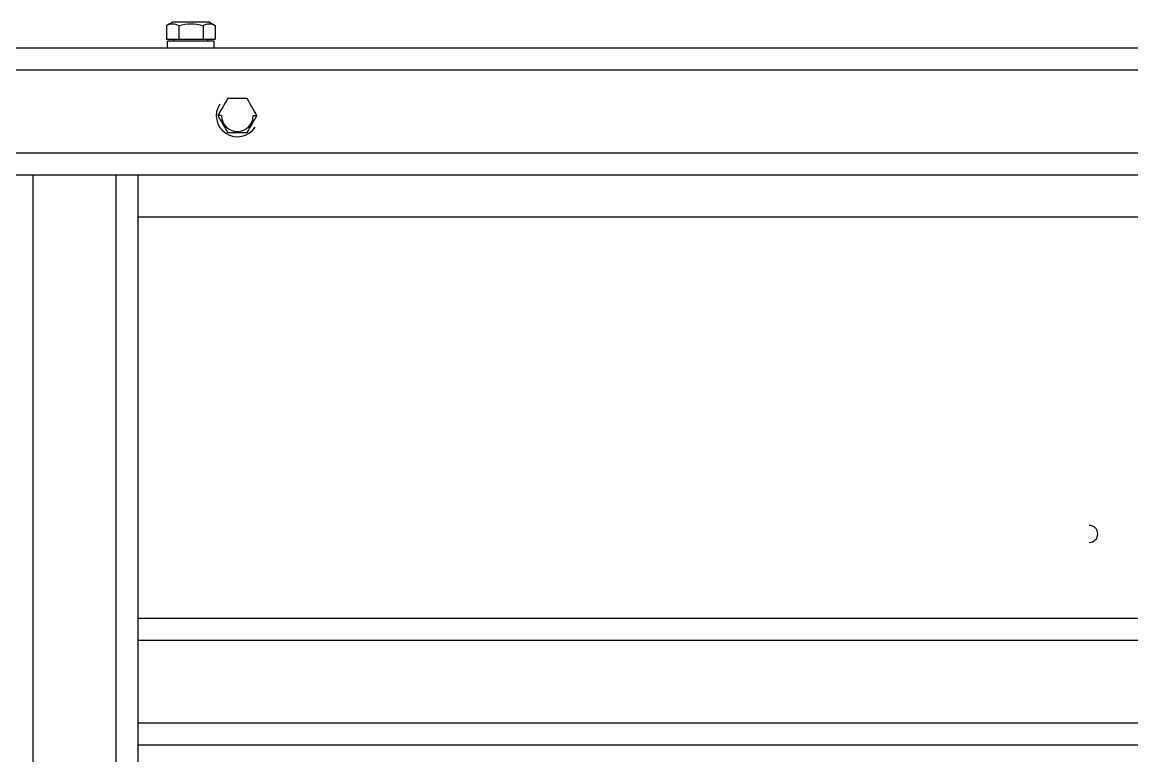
# Model space of a CAD drawing. Header units: millimetres. Extents: x -876 to 1110, y -521 to 521.
# Drawn here: x 133.1 to 395.5, y 347.5 to 521.1 of the extents above; entities that cross this region are included whole.
import ezdxf

# ---------------------------------------------------------------- set-up
doc = ezdxf.new("R2010")
doc.units = ezdxf.units.MM

msp = doc.modelspace()

# ---------------------------------------------------------------- linework, layer by layer
at = {"color": 7, "linetype": 'Continuous', "lineweight": 25}
for p, q in [((168.59, 521.1), (167.2, 520.3)), ((167.2, 520.3), (167.2, 517.1)), ((177.37, 521.1), (168.59, 521.1)), ((170.09, 520.3), (170.09, 517.1)), ((175.86, 520.3), (175.86, 517.1)), ((177.37, 521.1), (178.75, 520.3)), ((178.75, 520.3), (178.75, 517.1)), ((167.2, 517.1), (178.75, 517.1)), ((168.98, 516.6), (168.98, 517.1)), ((176.98, 516.6), (176.98, 517.1)), ((-869.52, 515), (960.48, 515)), ((167.48, 515), (167.48, 516.6)), ((178.48, 516.6), (167.48, 516.6)), ((178.48, 515), (178.48, 516.6)), ((-864.32, 509.8), (955.28, 509.8)), ((180.23, 499), (179.36, 499)), ((187.73, 499), (188.6, 499)), ((-844.72, 490.2), (935.68, 490.2)), ((-839.52, 485), (930.48, 485)), ((135.68, -485), (135.68, 485)), ((155.28, -485), (155.28, 485)), ((160.48, -485), (160.48, 485)), ((160.48, 475), (630.48, 475)), ((590.48, 380), (160.48, 380)), ((590.48, 374.8), (160.48, 374.8)), ((590.48, 355.2), (160.48, 355.2)), ((590.48, 350), (160.48, 350))]:
    msp.add_line(p, q, dxfattribs=at)
for centre, radius, start, end in [((183.98, 499), 5, 146.8424, 326.8424), ((183.98, 499), 3.75, 180, 0), ((385.48, 400), 2, 270, 90)]:
    msp.add_arc(centre, radius, start, end, dxfattribs=at)
for points, knots in [([(167.2, 520.3), (167.68, 520.52), (168.65, 520.97), (169.61, 520.52), (170.09, 520.3)], [0, 0, 0, 0, 0.499067, 1, 1, 1, 1]), ([(170.09, 520.3), (171.05, 520.52), (172.98, 520.97), (174.9, 520.52), (175.86, 520.3)], [0, 0, 0, 0, 0.499863, 1, 1, 1, 1]), ([(175.86, 520.3), (176.34, 520.52), (177.31, 520.97), (178.27, 520.52), (178.75, 520.3)], [0, 0, 0, 0, 0.4990672, 1, 1, 1, 1]), ([(181.67, 503), (181.28, 502.33), (180.51, 501), (179.74, 499.67), (179.36, 499)], [0, 0, 0, 0, 0.499067, 1, 1, 1, 1]), ([(186.29, 503), (185.52, 503), (183.98, 503), (182.44, 503), (181.67, 503)], [0, 0, 0, 0, 0.500142, 1, 1, 1, 1]), ([(188.6, 499), (188.21, 499.66), (187.44, 501), (186.67, 502.33), (186.29, 503)], [0, 0, 0, 0, 0.499067, 1, 1, 1, 1]), ([(179.36, 499), (179.74, 498.33), (180.51, 497), (181.28, 495.67), (181.67, 495)], [0, 0, 0, 0, 0.499067, 1, 1, 1, 1]), ([(186.29, 495), (186.67, 495.66), (187.44, 497), (188.21, 498.33), (188.6, 499)], [0, 0, 0, 0, 0.499067, 1, 1, 1, 1]), ([(181.67, 495), (182.44, 495), (183.98, 495), (185.52, 495), (186.29, 495)], [0, 0, 0, 0, 0.499858, 1, 1, 1, 1])]:
    msp.add_open_spline(points, degree=3, knots=knots, dxfattribs=at)

doc.saveas('drawing.dxf')
